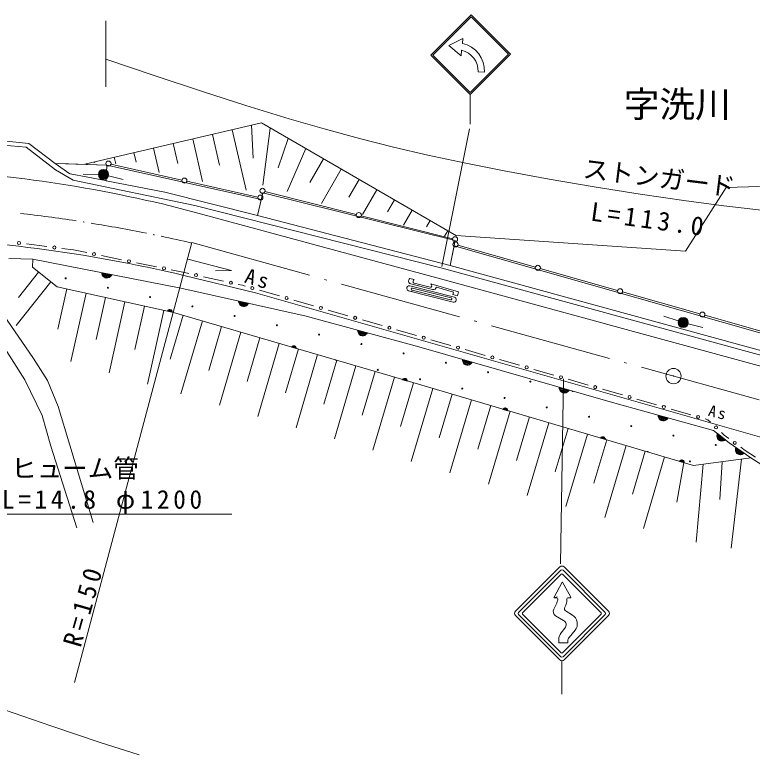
# Model space of a CAD drawing. Units: millimetres, scale not verified. Extents: x -61140 to 578860, y -202464 to 157536.
# Drawn here: x 305207 to 377508, y 41776 to 114272 of the extents above; entities that cross this region are included whole.
import ezdxf
from ezdxf.enums import TextEntityAlignment as Align

# ---------------------------------------------------------------- set-up
doc = ezdxf.new("R2010")
doc.units = ezdxf.units.MM
doc.header["$LTSCALE"] = 1000
doc.linetypes.add('LONG_DASHED_DOTTED', pattern=[15.25, 12, -1.5, 0.25, -1.5])
doc.layers.add('S-BGD', color=7, linetype='Continuous', lineweight=13)
doc.styles.add('ＭＳ ゴシック', font='')
doc.styles.get('ＭＳ ゴシック').set_extended_font_data('MS Gothic')

msp = doc.modelspace()

# ---------------------------------------------------------------- linework, layer by layer
at = {"layer": 'S-BGD'}
for p, q in [((349950, 114272), (345998, 110319)), ((346210, 110319), (349950, 114059)), ((353820, 110402), (349950, 114272)), ((349950, 114059), (353608, 110402)), ((314143, 113689), (314143, 107200)), ((349136, 111963), (347772, 111263)), ((349103, 111465), (349136, 111963)), ((347772, 111263), (348970, 110236)), ((345998, 110319), (349867, 106449)), ((349867, 106661), (346210, 110319)), ((348970, 110236), (349004, 110801)), ((349867, 106449), (353820, 110402)), ((353608, 110402), (349867, 106661)), ((314143, 109935), (318874, 108332)), ((318874, 108332), (323622, 106752)), ((351262, 108642), (350631, 108675)), ((323622, 106752), (327859, 105389)), ((349867, 106449), (349867, 103541)), ((327859, 105389), (332111, 104084)), ((332111, 104084), (335556, 103085)), ((312072, 99635), (329392, 103665)), ((326505, 102994), (327882, 97076)), ((328429, 103441), (328580, 100209)), ((329392, 103665), (348527, 92592)), ((330261, 103162), (329512, 97567)), ((335556, 103085), (339017, 102144)), ((347092, 89604), (349791, 103099)), ((324581, 102546), (325284, 99522)), ((304071, 101505), (306310, 101292)), ((306587, 101659), (304076, 101898)), ((306587, 101659), (309157, 99691)), ((320732, 101650), (321191, 99679)), ((322656, 102098), (323625, 97935)), ((332001, 102155), (331015, 99277)), ((339017, 102144), (342349, 101304)), ((306310, 101292), (309192, 99084)), ((318808, 101202), (319368, 98795)), ((333740, 101149), (331896, 96945)), ((342349, 101304), (345696, 100522)), ((314959, 100306), (315111, 99654)), ((316883, 100754), (317097, 99837)), ((335480, 100142), (334149, 97841)), ((345696, 100522), (349428, 99716)), ((309157, 99691), (314222, 99527)), ((309157, 99691), (310615, 98676)), ((309523, 99679), (314222, 99527)), ((313035, 99859), (313055, 99771)), ((314154, 98008), (314222, 99527)), ((314222, 99527), (329386, 96173)), ((314222, 99527), (329386, 96173)), ((314635, 99629), (321594, 98070)), ((349428, 99716), (353185, 98966)), ((309192, 99084), (310943, 98062)), ((314108, 98015), (310623, 98670)), ((313407, 98624), (311907, 98653)), ((337220, 99135), (335273, 95772)), ((353185, 98966), (357593, 98153)), ((310943, 98062), (322872, 95562)), ((319909, 96892), (314154, 98008)), ((314391, 98491), (315844, 98119)), ((322082, 97960), (329041, 96401)), ((338959, 98129), (337955, 96394)), ((357593, 98153), (362023, 97398)), ((362023, 97398), (366513, 96684)), ((370954, 91099), (374951, 97351)), ((374951, 97351), (378231, 97453)), ((329014, 94585), (319909, 96892)), ((329533, 96801), (329014, 94585)), ((329014, 94585), (329533, 96801)), ((329533, 96801), (348385, 92129)), ((329533, 96801), (348385, 92129)), ((329736, 96953), (338693, 94697)), ((340699, 97122), (339298, 94702)), ((366513, 96684), (371020, 96029)), ((319673, 95723), (323278, 94784)), ((342438, 96115), (341762, 94946)), ((371020, 96029), (374711, 95549)), ((322872, 95562), (347119, 89419)), ((344178, 95108), (343323, 93631)), ((374711, 95549), (378419, 95127)), ((323278, 94784), (346947, 88395)), ((347888, 89698), (329014, 94585)), ((339178, 94575), (348135, 92319)), ((345917, 94102), (345568, 93498)), ((347657, 93095), (347347, 92560)), ((348385, 92129), (347888, 89698)), ((348457, 92636), (370954, 91099)), ((306344, 91804), (308358, 91550)), ((309817, 91366), (310967, 91222)), ((322554, 91940), (311064, 48799)), ((347888, 89698), (348284, 91613)), ((348284, 91613), (381053, 82283)), ((348284, 91613), (381053, 82283)), ((348659, 91689), (356247, 89532)), ((310967, 91222), (312255, 90959)), ((313695, 90664), (315684, 90258)), ((304626, 90373), (306964, 90311)), ((306964, 90311), (306942, 89529)), ((306964, 90311), (321482, 87464)), ((317124, 89964), (319113, 89558)), ((322182, 90312), (326460, 89196)), ((306942, 89529), (309350, 87615)), ((320553, 89264), (321841, 89001)), ((326460, 89196), (324900, 89157)), ((347119, 89419), (380606, 80259)), ((380606, 80720), (347888, 89698)), ((356728, 89395), (364316, 87238)), ((307544, 89050), (305565, 86560)), ((313747, 88863), (313732, 88983)), ((313732, 88983), (314713, 88791)), ((314677, 88734), (313745, 88917)), ((313787, 88756), (313747, 88863)), ((313757, 88851), (314640, 88678)), ((314591, 88624), (313784, 88782)), ((313861, 88629), (313787, 88756)), ((313816, 88712), (314530, 88572)), ((313958, 88549), (313861, 88629)), ((314459, 88522), (313866, 88639)), ((314066, 88490), (313958, 88549)), ((313969, 88555), (314335, 88483)), ((314218, 88460), (314066, 88490)), ((314340, 88474), (314218, 88460)), ((314460, 88512), (314340, 88474)), ((314577, 88601), (314460, 88512)), ((314652, 88686), (314577, 88601)), ((314713, 88791), (314652, 88686)), ((321775, 88718), (328808, 87003)), ((321841, 89001), (322261, 88909)), ((323697, 88593), (325679, 88157)), ((308748, 88093), (305339, 83805)), ((327115, 87841), (327535, 87748)), ((327535, 87748), (327785, 87676)), ((343936, 88425), (344372, 88314)), ((344045, 87881), (346177, 87338)), ((344373, 87952), (345923, 87558)), ((346000, 87899), (348699, 87110)), ((346947, 88395), (380195, 79314)), ((309350, 87615), (320771, 85084)), ((310302, 87404), (309425, 83450)), ((321482, 87464), (333780, 84731)), ((328808, 87003), (378448, 72818)), ((329197, 87269), (331147, 86705)), ((348185, 86105), (343824, 87215)), ((343947, 87699), (348308, 86590)), ((344946, 86929), (344018, 87166)), ((344152, 87286), (347931, 86325)), ((344201, 87480), (347981, 86518)), ((346549, 87583), (348226, 87092)), ((348229, 87091), (348164, 86833)), ((348699, 87110), (348600, 86722)), ((364797, 87102), (372385, 84945)), ((301183, 86320), (306188, 78489)), ((312205, 86982), (310716, 80264)), ((314109, 86560), (313199, 82452)), ((332560, 86298), (334510, 85735)), ((348600, 86722), (348164, 86833)), ((316012, 86138), (314467, 79164)), ((317916, 85716), (316972, 81455)), ((327154, 86085), (327143, 86206)), ((327143, 86206), (328119, 85989)), ((328081, 85933), (327154, 86139)), ((327192, 85977), (327154, 86085)), ((327165, 86073), (328043, 85878)), ((327993, 85825), (327190, 86003)), ((327263, 85849), (327192, 85977)), ((327220, 85932), (327931, 85775)), ((327358, 85766), (327263, 85849)), ((327858, 85727), (327268, 85858)), ((327464, 85704), (327358, 85766)), ((327369, 85771), (327733, 85691)), ((327615, 85671), (327464, 85704)), ((327738, 85682), (327615, 85671)), ((327859, 85716), (327738, 85682)), ((327978, 85803), (327859, 85716)), ((328055, 85885), (327978, 85803)), ((328119, 85989), (328055, 85885)), ((304089, 84867), (307036, 80588)), ((319820, 85294), (318217, 78064)), ((320167, 85218), (320199, 85269)), ((320655, 85109), (320167, 85218)), ((320186, 85245), (320649, 85143)), ((320199, 85269), (320237, 85311)), ((320644, 85176), (320205, 85273)), ((320230, 85300), (320631, 85211)), ((320237, 85311), (320297, 85354)), ((320616, 85246), (320261, 85325)), ((320297, 85354), (320357, 85371)), ((320297, 85349), (320592, 85283)), ((320357, 85371), (320418, 85377)), ((320542, 85327), (320360, 85367)), ((320418, 85377), (320494, 85360)), ((320494, 85360), (320547, 85329)), ((320547, 85329), (320594, 85288)), ((320594, 85288), (320630, 85224)), ((320630, 85224), (320649, 85170)), ((320649, 85170), (320655, 85109)), ((320771, 85084), (343362, 78478)), ((335922, 85327), (337873, 84764)), ((321713, 84808), (320457, 80515)), ((323595, 84258), (321502, 77101)), ((333780, 84731), (344825, 81713)), ((339285, 84356), (341235, 83793)), ((370257, 84255), (368829, 84714)), ((372866, 84808), (380454, 82651)), ((325478, 83707), (324222, 79413)), ((342648, 83385), (344598, 82822)), ((371217, 83977), (372669, 83600)), ((327360, 83157), (325267, 75998)), ((338826, 83233), (338820, 83354)), ((338820, 83354), (339785, 83090)), ((338858, 83123), (338826, 83233)), ((339744, 83037), (338828, 83287)), ((338836, 83220), (339704, 82983)), ((339651, 82933), (338858, 83149)), ((338923, 82991), (338858, 83123)), ((338885, 83077), (339586, 82885)), ((339014, 82905), (338923, 82991)), ((339512, 82841), (338928, 83000)), ((339117, 82837), (339014, 82905)), ((339025, 82909), (339385, 82811)), ((339267, 82797), (339117, 82837)), ((339390, 82802), (339267, 82797)), ((339512, 82831), (339390, 82802)), ((339635, 82911), (339512, 82831)), ((339716, 82990), (339635, 82911)), ((339785, 83090), (339716, 82990)), ((329243, 82606), (327986, 78310)), ((331125, 82056), (329031, 74894)), ((346010, 82414), (347961, 81851)), ((333008, 81505), (331751, 77207)), ((332330, 81683), (332366, 81732)), ((332810, 81542), (332330, 81683)), ((332351, 81709), (332807, 81575)), ((332366, 81732), (332407, 81771)), ((332804, 81609), (332372, 81736)), ((332399, 81760), (332793, 81644)), ((332407, 81771), (332469, 81810)), ((332780, 81681), (332431, 81783)), ((332469, 81810), (332531, 81823)), ((332469, 81805), (332759, 81719)), ((332531, 81823), (332592, 81825)), ((332712, 81766), (332533, 81818)), ((332592, 81825), (332667, 81803)), ((332667, 81803), (332718, 81768)), ((332718, 81768), (332762, 81724)), ((332762, 81724), (332793, 81657)), ((332793, 81657), (332808, 81602)), ((332808, 81602), (332810, 81542)), ((344825, 81713), (363819, 76248)), ((349373, 81444), (351323, 80880)), ((307036, 80588), (308408, 78409)), ((334890, 80955), (332795, 73790)), ((349098, 80364), (349093, 80485)), ((349093, 80485), (350054, 80209)), ((352736, 80473), (354686, 79910)), ((336773, 80404), (335516, 76105)), ((338655, 79854), (336560, 72687)), ((349128, 80254), (349098, 80364)), ((350013, 80156), (349100, 80418)), ((349107, 80351), (349972, 80102)), ((349918, 80053), (349128, 80280)), ((349192, 80121), (349128, 80254)), ((349154, 80208), (349853, 80006)), ((349281, 80033), (349192, 80121)), ((349778, 79963), (349197, 80130)), ((349383, 79965), (349281, 80033)), ((349292, 80038), (349650, 79935)), ((349532, 79922), (349383, 79965)), ((349655, 79925), (349532, 79922)), ((349778, 79953), (349655, 79925)), ((349902, 80031), (349778, 79953)), ((349984, 80109), (349902, 80031)), ((350054, 80209), (349984, 80109)), ((340538, 79303), (339280, 75002)), ((356098, 79502), (358049, 78939)), ((306188, 78489), (307883, 74978)), ((308408, 78409), (309458, 75866)), ((342420, 78753), (340324, 71583)), ((343206, 78483), (343242, 78532)), ((343686, 78342), (343206, 78483)), ((343227, 78509), (343683, 78375)), ((343242, 78532), (343283, 78571)), ((343679, 78409), (343248, 78536)), ((343275, 78560), (343669, 78444)), ((343283, 78571), (343345, 78610)), ((343656, 78481), (343307, 78583)), ((343345, 78610), (343406, 78623)), ((343345, 78605), (343635, 78519)), ((343362, 78478), (371761, 70081)), ((343406, 78623), (343468, 78625)), ((343588, 78566), (343409, 78619)), ((343468, 78625), (343542, 78603)), ((343542, 78603), (343594, 78568)), ((343594, 78568), (343638, 78524)), ((343638, 78524), (343669, 78457)), ((343669, 78457), (343684, 78402)), ((343684, 78402), (343686, 78342)), ((358997, 78566), (358706, 60457)), ((359461, 78531), (361411, 77968)), ((344308, 78198), (343038, 73900)), ((346202, 77638), (344085, 70480)), ((358595, 77631), (358590, 77752)), ((358590, 77752), (359551, 77476)), ((358625, 77521), (358595, 77631)), ((359510, 77423), (358597, 77685)), ((358604, 77618), (359469, 77369)), ((348095, 77078), (346826, 72786)), ((359415, 77320), (358625, 77547)), ((358689, 77388), (358625, 77521)), ((358651, 77475), (359350, 77274)), ((358778, 77300), (358689, 77388)), ((359275, 77230), (358694, 77397)), ((358880, 77232), (358778, 77300)), ((358789, 77305), (359147, 77202)), ((359029, 77189), (358880, 77232)), ((359152, 77193), (359029, 77189)), ((359275, 77220), (359152, 77193)), ((359399, 77299), (359275, 77220)), ((359481, 77376), (359399, 77299)), ((359551, 77476), (359481, 77376)), ((362824, 77560), (364774, 76997)), ((349988, 76519), (347874, 69369)), ((363819, 76248), (373726, 73515)), ((366186, 76589), (368137, 76026)), ((309458, 75866), (312888, 64483)), ((351881, 75959), (350614, 71672)), ((353775, 75399), (351664, 68258)), ((353062, 75583), (353098, 75632)), ((353542, 75442), (353062, 75583)), ((353083, 75609), (353539, 75475)), ((353098, 75632), (353139, 75671)), ((353535, 75509), (353104, 75636)), ((353131, 75661), (353525, 75544)), ((353139, 75671), (353201, 75710)), ((353512, 75581), (353163, 75683)), ((353201, 75710), (353262, 75723)), ((353201, 75705), (353491, 75620)), ((353262, 75723), (353324, 75725)), ((353444, 75666), (353265, 75719)), ((353324, 75725), (353398, 75703)), ((353398, 75703), (353449, 75668)), ((353449, 75668), (353494, 75624)), ((353494, 75624), (353525, 75558)), ((353525, 75558), (353540, 75502)), ((353540, 75502), (353542, 75442)), ((369549, 75618), (371499, 75055)), ((307883, 74978), (308731, 71991)), ((355668, 74839), (354402, 70557)), ((368296, 74893), (368291, 75014)), ((368291, 75014), (369255, 74748)), ((368328, 74783), (368296, 74893)), ((369214, 74695), (368298, 74947)), ((368306, 74880), (369173, 74641)), ((369120, 74591), (368328, 74809)), ((368393, 74651), (368328, 74783)), ((368354, 74737), (369056, 74544)), ((369255, 74748), (369186, 74648)), ((357561, 74280), (355453, 67147)), ((368483, 74564), (368393, 74651)), ((368981, 74499), (368398, 74660)), ((368586, 74497), (368483, 74564)), ((368495, 74569), (368854, 74470)), ((368736, 74456), (368586, 74497)), ((368859, 74461), (368736, 74456)), ((368981, 74489), (368859, 74461)), ((369104, 74569), (368981, 74489)), ((369186, 74648), (369104, 74569)), ((372911, 74648), (373161, 74575)), ((373161, 74575), (373431, 74319)), ((359454, 73720), (358192, 69448)), ((373726, 73515), (375263, 72319)), ((374059, 73110), (374100, 73224)), ((374100, 73224), (374889, 72610)), ((374495, 73305), (374764, 73049)), ((361348, 73160), (359250, 66064)), ((363241, 72600), (361986, 68356)), ((362637, 72766), (362672, 72815)), ((363116, 72625), (362637, 72766)), ((362658, 72792), (363113, 72658)), ((362672, 72815), (362714, 72854)), ((363110, 72692), (362678, 72819)), ((362705, 72843), (363100, 72727)), ((362714, 72854), (362776, 72893)), ((363087, 72764), (362738, 72866)), ((362776, 72893), (362837, 72906)), ((362776, 72888), (363066, 72803)), ((362837, 72906), (362899, 72908)), ((363018, 72849), (362840, 72902)), ((362899, 72908), (362973, 72886)), ((362973, 72886), (363024, 72851)), ((363024, 72851), (363068, 72807)), ((363068, 72807), (363100, 72740)), ((363100, 72740), (363115, 72685)), ((363115, 72685), (363116, 72625)), ((374046, 72996), (374059, 73110)), ((374056, 72850), (374046, 72996)), ((374053, 72944), (374627, 72497)), ((374705, 72516), (374056, 73021)), ((374106, 72735), (374056, 72850)), ((374063, 73095), (374773, 72542)), ((374542, 72485), (374064, 72856)), ((374831, 72576), (374081, 73159)), ((374176, 72633), (374106, 72735)), ((374118, 72734), (374412, 72506)), ((374298, 72538), (374176, 72633)), ((374414, 72495), (374298, 72538)), ((374682, 72502), (374537, 72475)), ((374787, 72544), (374682, 72502)), ((374764, 73049), (375200, 72731)), ((374889, 72610), (374787, 72544)), ((308731, 71991), (311274, 63959)), ((365134, 72041), (363050, 64990)), ((374537, 72475), (374414, 72495)), ((375263, 72319), (377377, 70822)), ((375876, 71744), (375912, 71860)), ((376672, 71245), (375897, 71794)), ((375912, 71860), (376728, 71282)), ((376389, 71866), (376825, 71548)), ((367028, 71481), (365781, 67264)), ((375869, 71630), (375876, 71744)), ((375885, 71484), (375869, 71630)), ((376549, 71179), (375877, 71655)), ((375878, 71578), (376472, 71157)), ((375881, 71729), (376615, 71209)), ((375940, 71371), (375885, 71484)), ((376387, 71141), (375893, 71490)), ((376014, 71273), (375940, 71371)), ((375953, 71372), (376257, 71156)), ((376141, 71183), (376014, 71273)), ((376258, 71146), (376141, 71183)), ((376383, 71131), (376258, 71146)), ((376526, 71165), (376383, 71131)), ((376629, 71211), (376526, 71165)), ((376728, 71282), (376629, 71211)), ((376825, 71548), (377834, 70901)), ((368921, 70921), (366850, 63917)), ((370814, 70361), (370105, 66492)), ((370370, 70491), (370406, 70540)), ((370850, 70349), (370370, 70491)), ((370391, 70517), (370847, 70383)), ((370406, 70540), (370447, 70579)), ((370844, 70416), (370412, 70543)), ((370439, 70568), (370833, 70452)), ((370447, 70579), (370509, 70618)), ((370820, 70488), (370471, 70591)), ((370509, 70618), (370571, 70631)), ((370509, 70613), (370799, 70527)), ((370571, 70631), (370632, 70632)), ((370752, 70574), (370573, 70626)), ((370632, 70632), (370707, 70611)), ((370707, 70611), (370758, 70576)), ((370758, 70576), (370802, 70532)), ((370802, 70532), (370833, 70465)), ((370833, 70465), (370848, 70410)), ((370848, 70410), (370850, 70349)), ((371761, 70081), (377377, 70822)), ((374569, 70452), (374333, 66735)), ((376441, 70699), (375451, 61972)), ((377377, 70822), (379313, 69592)), ((372697, 70205), (372001, 62555)), ((302617, 65320), (326471, 65320)), ((358639, 60138), (354290, 55789)), ((354608, 55683), (358745, 59820)), ((358957, 59820), (363094, 55683)), ((359063, 60138), (363412, 55789)), ((358780, 59431), (354997, 55648)), ((362705, 55648), (358922, 59431)), ((358863, 58632), (358077, 57185)), ((358918, 58632), (359711, 57185)), ((358368, 56661), (358042, 56004)), ((358400, 57193), (358095, 57105)), ((358121, 57111), (358340, 57111)), ((358440, 57011), (358440, 56972)), ((359339, 57011), (359339, 56829)), ((359667, 57111), (359439, 57111)), ((359235, 56385), (359136, 56185)), ((354290, 55365), (358639, 51016)), ((358745, 51335), (354608, 55471)), ((354997, 55507), (358780, 51724)), ((358234, 55353), (359016, 54887)), ((358922, 51724), (362705, 55507)), ((363094, 55471), (358957, 51335)), ((363412, 55365), (359063, 51016)), ((359251, 55794), (359875, 55423)), ((359148, 54142), (358764, 53671)), ((360138, 53932), (359552, 53213)), ((358539, 53039), (358539, 52708)), ((358539, 52708), (359439, 52708)), ((359439, 52897), (359439, 52708)), ((358835, 50929), (358835, 47673)), ((304105, 46161), (308838, 44536)), ((308838, 44536), (313588, 42940)), ((313588, 42940), (317408, 41707))]:
    msp.add_line(p, q, dxfattribs=at)
at = {"layer": 'S-BGD', "linetype": 'LONG_DASHED_DOTTED'}
msp.add_line((322554, 91940), (379357, 76190), dxfattribs=at)
at = {"layer": 'S-BGD'}
for centre, radius in [((314391, 99684), 249), ((313906, 98615), 498), ((313906, 98615), 440), ((313906, 98615), 382), ((313906, 98615), 322), ((313906, 98615), 265), ((313906, 98615), 195), ((313906, 98615), 135), ((313906, 98615), 77.5), ((313906, 98615), 15), ((321838, 98015), 249), ((329493, 97014), 249), ((329285, 96346), 249), ((338935, 94636), 249), ((348377, 92258), 249), ((305615, 91896), 149), ((309088, 91458), 149), ((348419, 91757), 249), ((312975, 90811), 149), ((316404, 90111), 149), ((319833, 89411), 149), ((356488, 89463), 249), ((310196, 88435), 49.8), ((322979, 88751), 149), ((326397, 87999), 149), ((314338, 87515), 49.8), ((328491, 87472), 149), ((364557, 87170), 249), ((318479, 86594), 49.8), ((331853, 86502), 149), ((322621, 85674), 49.8), ((335216, 85531), 149), ((372626, 84876), 249), ((326762, 84754), 49.8), ((338579, 84560), 149), ((370733, 84102), 498), ((370733, 84102), 440), ((370733, 84102), 382), ((370733, 84102), 322), ((370733, 84102), 265), ((370733, 84102), 195), ((370733, 84102), 135), ((370733, 84102), 77.5), ((370733, 84102), 15), ((330904, 83833), 49.8), ((341941, 83589), 149), ((335046, 82913), 49.8), ((345304, 82618), 149), ((339187, 81993), 49.8), ((348667, 81647), 149), ((343329, 81072), 49.8), ((352029, 80677), 149), ((347471, 80152), 49.8), ((355392, 79706), 149), ((340798, 79462), 49.8), ((351612, 79232), 49.8), ((369792, 78849), 746), ((344939, 78541), 49.8), ((355754, 78311), 49.8), ((358755, 78735), 149), ((369792, 78849), 22.5), ((349081, 77621), 49.8), ((362117, 77764), 149), ((365480, 76793), 149), ((353223, 76701), 49.8), ((357364, 75780), 49.8), ((368843, 75822), 149), ((361506, 74860), 49.8), ((372205, 74852), 149), ((365648, 73940), 49.8), ((373963, 73812), 149), ((369789, 73019), 49.8), ((373931, 72099), 49.8), ((375795, 72299), 149), ((371400, 70488), 49.8)]:
    msp.add_circle(centre, radius, dxfattribs=at)
for centre, radius, start, end in [((348476, 108748), 2788, 357.80914, 77.00156), ((348543, 108762), 2090, 357.60504, 77.27209), ((289321, -32585), 131849, 76.69098, 88.61147), ((288272, -56325), 152137, 81.32541, 83.39981), ((288272, -56325), 152137, 81.02289, 81.0661), ((288272, -56325), 152137, 78.68918, 80.76358), ((289998, -44131), 136597, 76.54804, 88.80814), ((288272, -56325), 152137, 78.38666, 78.42987), ((288272, -56325), 152137, 76.97061, 78.12735), ((344118, 88172), 300, 160.94525, 255.92511), ((344079, 88219), 250, 124.89667, 168.37347), ((344408, 88098), 150, 156.12585, 256.52814), ((344560, 88079), 300, 128.65759, 164.61224), ((345806, 87671), 300, 359.10449, 49.62909), ((343886, 87457), 250, 75.72577, 255.72577), ((344176, 87383), 100, 75.72577, 255.72577), ((345960, 87703), 150, 255.72577, 345.72577), ((346252, 87629), 300, 255.47205, 351.12006), ((347956, 86422), 100, 255.72577, 75.72577), ((348247, 86348), 250, 255.72577, 75.72577), ((336656, 80382), 49.8, 16.04736, 131.16275), ((359895, 77391), 49.8, 179.76416, 328.1284), ((367258, 71409), 49.8, 340.97437, 166.23578), ((358851, 59926), 300, 45, 135), ((358851, 59714), 150, 45, 135), ((358851, 59360), 100, 45, 135), ((358890, 58617), 31.7, 28.71979, 151.50226), ((358121, 57161), 50, 151.50226, 270), ((358340, 57011), 100, 0, 90), ((357740, 56972), 700, 333.65789, 360), ((358339, 56828), 1000, 333.65789, 0), ((359439, 57011), 100, 90, 180), ((359667, 57161), 50, 270, 28.71979), ((358490, 55783), 500, 153.6579, 239.1843), ((359405, 56052), 300, 153.6579, 239.1843), ((354502, 55577), 300, 135, 225), ((354715, 55577), 150, 135, 225), ((355068, 55577), 100, 135, 225), ((359362, 54564), 1000, 320.82634, 59.18429), ((362634, 55577), 100, 315, 45), ((362988, 55577), 150, 315, 45), ((363200, 55577), 300, 315, 45), ((358760, 54457), 500, 320.82634, 59.18429), ((359539, 53039), 1000, 140.82635, 180), ((359939, 52897), 500, 140.82635, 180), ((358851, 51794), 100, 225, 315), ((358851, 51228), 300, 225, 315), ((358851, 51441), 150, 225, 315)]:
    msp.add_arc(centre, radius, start, end, dxfattribs=at)

# ---------------------------------------------------------------- texts
at = {"layer": 'S-BGD', "style": 'ＭＳ ゴシック'}
for s, height, p in [('字洗川', 2566, (364906, 103450)), ('ヒューム管', 1833, (304858, 68336))]:
    msp.add_text(s, height=height, dxfattribs=at).set_placement(p, align=Align.BOTTOM_LEFT)
msp.add_text('ストンガード', height=1833, rotation=352.9, dxfattribs=at).set_placement((360773, 97776), align=Align.BOTTOM_LEFT)
at = {"layer": 'S-BGD', "attachment_point": 7, "style": 'ＭＳ ゴシック'}
for s, insert, char_height, rotation in [('\\T1.32;L=113.0', (361584, 94077), 1833, 352.2), ('\\T1.3;As', (327641, 88016), 1466, 343.4), ('\\T1.27;As', (373126, 74959), 1100, 345.7), ('\\T1.32;R=150', (311687, 52152), 1833, 74.1)]:
    msp.add_mtext(s, dxfattribs=dict(at, insert=insert, char_height=char_height, rotation=rotation))
at = {"layer": 'S-BGD', "insert": (303944, 65345), "char_height": 1833, "attachment_point": 7, "style": 'ＭＳ ゴシック'}
msp.add_mtext('\\T1.28;L=14.8\\~φ1200', dxfattribs=at)

doc.saveas('drawing.dxf')
